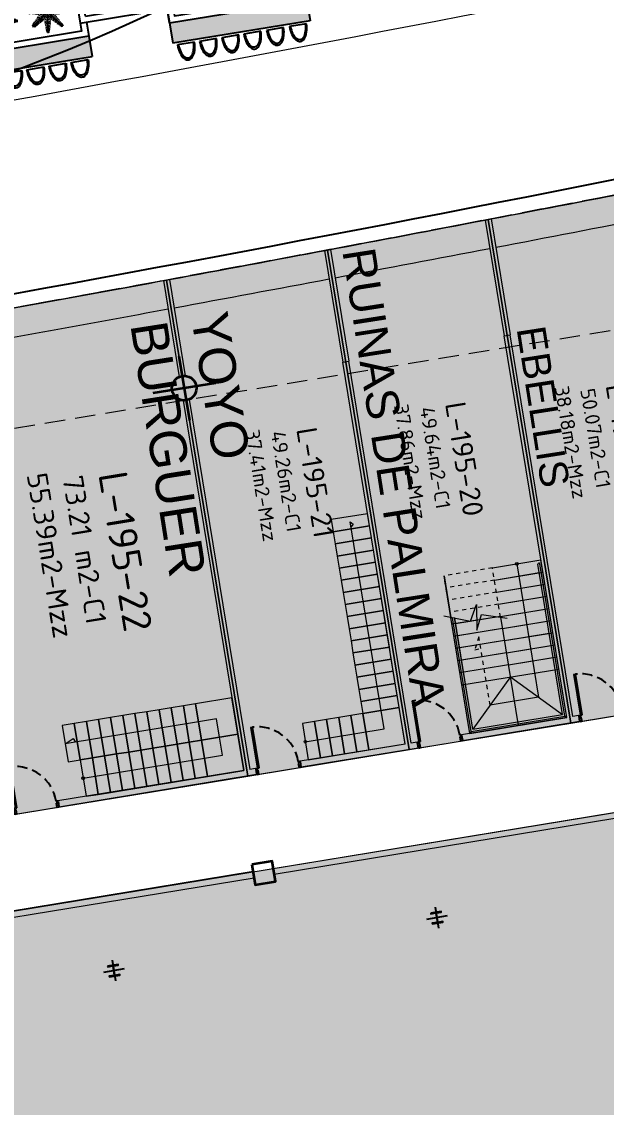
# Model space of a CAD drawing. Header units: metres. Extents: x 2 to 659295185, y -28 to 1124222152.
# Drawn here: x 655592.21 to 655606.5, y 1126398.99 to 1126425.51 of the extents above; entities that cross this region are included whole.
import ezdxf
from ezdxf.enums import TextEntityAlignment as Align

# ---------------------------------------------------------------- set-up
doc = ezdxf.new("R2010")
doc.units = ezdxf.units.M
doc.header["$MEASUREMENT"] = 0
for name, pattern in [('ACAD_ISO04W100', [30, 24, -3, 0, -3]), ('CCSM_C1_CUERPO CK$0$DASHED', [0.75, 0.5, -0.25]), ('CCSM_C1_CUERPO D.dwg 19-03-12$0$CONTINUA', [0]), ('CCSM_C1_CUERPO EL$0$CONTINUA', [0]), ('CCSM_C1_CUERPO EL$0$DASHED', [0.75, 0.5, -0.25]), ('CONTINUA', [0]), ('DASHDOT', [1, 0.5, -0.25, 0, -0.25]), ('HIDDEN', [0.375, 0.25, -0.125])]:
    doc.linetypes.add(name, pattern=pattern)
doc.layers.get('0').update_dxf_attribs({"linetype": 'CONTINUOUS'})
for name, color, linetype in [('+ARQ-ejes', 8, 'ACAD_ISO04W100'), ('+ARQ-estructura', 2, 'CONTINUOUS'), ('CCSM_C1_CUERPO CK$0$A-VISTA 4', 8, 'CONTINUOUS'), ('CCSM_C1_CUERPO D.dwg 19-03-12$0$1_jardinera', 86, 'CONTINUOUS'), ('CCSM_C1_CUERPO D.dwg 19-03-12$0$MESÓN', 6, 'CONTINUOUS'), ('CCSM_C1_CUERPO D.dwg 19-03-12$0$PARED BAJA', 2, 'CONTINUOUS'), ('CCSM_C1_CUERPO D.dwg 19-03-12$0$RELLENO', 8, 'CONTINUOUS'), ('CCSM_C1_CUERPO D.dwg 19-03-12$0$SILLAS', 8, 'CONTINUOUS'), ('CCSM_C1_CUERPO EL$0$A-AREAS COMERCIALES', 151, 'CONTINUOUS'), ('CCSM_C1_CUERPO EL$0$A-LOCAL ID', 7, 'CONTINUOUS'), ('CCSM_C1_CUERPO EL$0$A-PARED', 2, 'CCSM_C1_CUERPO EL$0$CONTINUA'), ('CCSM_C1_CUERPO EL$0$A-PROYECCIONES', 5, 'CCSM_C1_CUERPO EL$0$DASHED'), ('CCSM_C1_CUERPO EL$0$A-PUERTA', 5, 'CCSM_C1_CUERPO EL$0$CONTINUA'), ('CCSM_C1_CUERPO EL$0$A-VISTA 3', 5, 'CONTINUOUS'), ('CCSM_C1_CUERPO EL$0$ID_AREA EXACTA', 7, 'CONTINUOUS'), ('CCSM_C1_CUERPO EL$0$ID_Nº LOCAL', 7, 'CONTINUOUS'), ('CCSM_C1_CUERPO EL$0$ID_RUBRO', 7, 'CONTINUOUS'), ('MESAS DE FERIA', 7, 'CONTINUOUS'), ('Numero de manzana', 6, 'CONTINUOUS')]:
    doc.layers.add(name, color=color, linetype=linetype)
for name, color, linetype, lineweight in [('CCSM_XREF ESTRUCTURA15$0$E-CA-COLUMNA', 2, 'CONTINUOUS', 35), ('CCSM_XREF ESTRUCTURA15$0$E-CE-COLUMNA', 2, 'CONTINUOUS', 35), ('LOCALES ASIGNADOS', 41, 'DASHDOT', 0), ('LOCALES FERIA', 11, 'CONTINUOUS', 0), ('NOMBRES LOCATARIOS', 7, 'CONTINUA', 0), ('XREF ESCALERAS', 252, 'CONTINUOUS', 0)]:
    doc.layers.add(name, color=color, linetype=linetype, lineweight=lineweight)
doc.styles.add('CCSM_C1_CUERPO EL$0$ROMANS', font='romans__.ttf')
doc.styles.get("Standard").update_dxf_attribs({"font": 'tahoma.ttf'})

# ---------------------------------------------------------------- blocks, each defined once
blk = doc.blocks.new('CCSM_C1_CUERPO D.dwg 19-03-12$0$sillas')
at = {"layer": 'CCSM_C1_CUERPO D.dwg 19-03-12$0$SILLAS'}
blk.add_line((0.21, 0), (-0.21, 0), dxfattribs=at)
at = {"layer": 'CCSM_C1_CUERPO D.dwg 19-03-12$0$SILLAS', "extrusion": (0, 0, -1)}
for major_axis, ratio in [((0, 0.403), 0.521085), ((0, 0.353), 0.524072)]:
    blk.add_ellipse((0, 0), major_axis=major_axis, ratio=ratio, start_param=4.712389, end_param=7.853982, dxfattribs=at)
blk = doc.blocks.new('CCSM_C1_CUERPO D.dwg 19-03-12$0$PALMERA')
at = {"linetype": 'Continuous', "lineweight": 0}
for p, q in [((0, 0.436), (-0.038, 0.466)), ((0, 0.438), (-0.027, 0.495)), ((0, 0.438), (0, 0.506)), ((0, 0.438), (0.027, 0.495)), ((0, 0.436), (0.038, 0.466)), ((-0.275, 0.324), (-0.334, 0.346)), ((-0.275, 0.324), (-0.323, 0.372)), ((-0.273, 0.323), (-0.322, 0.317)), ((-0.259, 0.308), (-0.305, 0.296)), ((-0.275, 0.324), (-0.297, 0.383)), ((-0.241, 0.29), (-0.289, 0.274)), ((0, 0.049), (-0.275, 0.324)), ((-0.273, 0.323), (-0.268, 0.371)), ((-0.22, 0.27), (-0.272, 0.252)), ((-0.259, 0.308), (-0.246, 0.354)), ((-0.2, 0.25), (-0.253, 0.227)), ((-0.241, 0.29), (-0.225, 0.338)), ((-0.22, 0.27), (-0.203, 0.321)), ((-0.2, 0.25), (-0.177, 0.302)), ((-0.175, 0.224), (-0.153, 0.284)), ((-0.154, 0.203), (-0.13, 0.267)), ((-0.134, 0.183), (-0.108, 0.25)), ((0, 0.204), (-0.07, 0.235)), ((0, 0.239), (-0.066, 0.268)), ((0, 0.266), (-0.062, 0.295)), ((0, 0.297), (-0.058, 0.323)), ((0, 0.333), (-0.054, 0.354)), ((0, 0.361), (-0.049, 0.385)), ((0, 0.39), (-0.045, 0.412)), ((0, 0.415), (-0.042, 0.439)), ((0, 0.415), (0.042, 0.439)), ((0, 0.049), (0, 0.438)), ((0, 0.39), (0.045, 0.412)), ((0, 0.361), (0.049, 0.385)), ((0, 0.333), (0.054, 0.354)), ((0, 0.049), (0.275, 0.324)), ((0, 0.297), (0.058, 0.323)), ((0, 0.266), (0.062, 0.295)), ((0, 0.239), (0.066, 0.268)), ((0, 0.204), (0.07, 0.235)), ((0.134, 0.183), (0.108, 0.25)), ((0.154, 0.203), (0.13, 0.267)), ((0.175, 0.224), (0.153, 0.284)), ((0.2, 0.25), (0.177, 0.302)), ((0.2, 0.25), (0.253, 0.227)), ((0.22, 0.27), (0.203, 0.321)), ((0.22, 0.27), (0.272, 0.252)), ((0.241, 0.29), (0.225, 0.338)), ((0.241, 0.29), (0.289, 0.274)), ((0.259, 0.308), (0.246, 0.354)), ((0.259, 0.308), (0.305, 0.296)), ((0.273, 0.323), (0.268, 0.371)), ((0.273, 0.323), (0.322, 0.317)), ((0.275, 0.324), (0.297, 0.383)), ((0.275, 0.324), (0.323, 0.372)), ((0.275, 0.324), (0.334, 0.346)), ((-0.389, 0.049), (-0.457, 0.049)), ((-0.389, 0.049), (-0.446, 0.076)), ((-0.389, 0.049), (-0.446, 0.023)), ((-0.387, 0.049), (-0.417, 0.087)), ((-0.387, 0.049), (-0.417, 0.011)), ((-0.366, 0.049), (-0.39, 0.091)), ((-0.366, 0.049), (-0.39, 0.007)), ((0, 0.049), (-0.389, 0.049)), ((-0.341, 0.049), (-0.363, 0.095)), ((-0.341, 0.049), (-0.363, 0.004)), ((-0.312, 0.049), (-0.336, 0.098)), ((-0.312, 0.049), (-0.336, 0)), ((-0.283, 0.049), (-0.304, 0.103)), ((-0.283, 0.049), (-0.304, -0.004)), ((0, 0.049), (-0.275, -0.226)), ((-0.248, 0.049), (-0.274, 0.107)), ((-0.248, 0.049), (-0.274, -0.009)), ((-0.217, 0.049), (-0.246, 0.111)), ((-0.217, 0.049), (-0.246, -0.013)), ((-0.175, 0.224), (-0.235, 0.202)), ((-0.19, 0.049), (-0.219, 0.115)), ((-0.19, 0.049), (-0.219, -0.016)), ((-0.154, 0.203), (-0.218, 0.179)), ((-0.134, 0.183), (-0.201, 0.158)), ((-0.155, 0.049), (-0.185, 0.119)), ((-0.155, 0.049), (-0.185, -0.021)), ((-0.109, 0.159), (-0.181, 0.131)), ((-0.085, 0.135), (-0.148, 0.11)), ((-0.121, 0.049), (-0.148, 0.11)), ((-0.121, 0.049), (-0.148, -0.012)), ((-0.063, 0.112), (-0.112, 0.096)), ((-0.089, 0.049), (-0.112, 0.096)), ((-0.089, 0.049), (-0.112, 0.003)), ((-0.063, -0.014), (-0.112, 0.003)), ((-0.109, 0.159), (-0.081, 0.23)), ((-0.085, 0.135), (-0.061, 0.197)), ((-0.043, 0.092), (-0.079, 0.082)), ((-0.061, 0.049), (-0.079, 0.082)), ((-0.061, 0.049), (-0.079, 0.017)), ((-0.043, 0.006), (-0.079, 0.017)), ((-0.063, 0.112), (-0.047, 0.161)), ((0, 0.17), (-0.061, 0.197)), ((0, 0.138), (-0.047, 0.161)), ((-0.043, 0.092), (-0.033, 0.128)), ((-0.043, 0.006), (-0.033, -0.03)), ((0, 0.11), (-0.033, 0.128)), ((0, 0.17), (0.061, 0.197)), ((0, 0.138), (0.047, 0.161)), ((0, 0.11), (0.033, 0.128)), ((0, 0.049), (0, -0.34)), ((0, 0.049), (0.275, -0.226)), ((0, 0.049), (0.389, 0.049)), ((0.043, 0.092), (0.033, 0.128)), ((0.043, 0.006), (0.033, -0.03)), ((0.043, 0.092), (0.079, 0.082)), ((0.043, 0.006), (0.079, 0.017)), ((0.063, 0.112), (0.047, 0.161)), ((0.085, 0.135), (0.061, 0.197)), ((0.061, 0.049), (0.079, 0.082)), ((0.061, 0.049), (0.079, 0.017)), ((0.063, 0.112), (0.112, 0.096)), ((0.063, -0.014), (0.112, 0.003)), ((0.109, 0.159), (0.081, 0.23)), ((0.085, 0.135), (0.148, 0.11)), ((0.089, 0.049), (0.112, 0.096)), ((0.089, 0.049), (0.112, 0.003)), ((0.109, 0.159), (0.181, 0.131)), ((0.121, 0.049), (0.148, 0.11)), ((0.121, 0.049), (0.148, -0.012)), ((0.134, 0.183), (0.201, 0.158)), ((0.154, 0.203), (0.218, 0.179)), ((0.155, 0.049), (0.185, 0.119)), ((0.155, 0.049), (0.185, -0.021)), ((0.175, 0.224), (0.235, 0.202)), ((0.19, 0.049), (0.219, 0.115)), ((0.19, 0.049), (0.219, -0.016)), ((0.217, 0.049), (0.246, 0.111)), ((0.217, 0.049), (0.246, -0.013)), ((0.248, 0.049), (0.274, 0.107)), ((0.248, 0.049), (0.274, -0.009)), ((0.283, 0.049), (0.304, 0.103)), ((0.283, 0.049), (0.304, -0.004)), ((0.312, 0.049), (0.336, 0.098)), ((0.312, 0.049), (0.336, 0)), ((0.341, 0.049), (0.363, 0.095)), ((0.341, 0.049), (0.363, 0.004)), ((0.366, 0.049), (0.39, 0.091)), ((0.366, 0.049), (0.39, 0.007)), ((0.387, 0.049), (0.417, 0.087)), ((0.387, 0.049), (0.417, 0.011)), ((0.389, 0.049), (0.446, 0.076)), ((0.389, 0.049), (0.457, 0.049)), ((0.389, 0.049), (0.446, 0.023)), ((-0.275, -0.226), (-0.334, -0.247)), ((-0.275, -0.226), (-0.323, -0.274)), ((-0.273, -0.224), (-0.322, -0.219)), ((-0.259, -0.21), (-0.305, -0.197)), ((-0.275, -0.226), (-0.297, -0.285)), ((-0.241, -0.192), (-0.289, -0.176)), ((-0.273, -0.224), (-0.268, -0.273)), ((-0.22, -0.171), (-0.272, -0.154)), ((-0.259, -0.21), (-0.246, -0.256)), ((-0.2, -0.151), (-0.253, -0.128)), ((-0.241, -0.192), (-0.225, -0.24)), ((-0.175, -0.126), (-0.235, -0.104)), ((-0.22, -0.171), (-0.203, -0.223)), ((-0.154, -0.104), (-0.218, -0.081)), ((-0.134, -0.085), (-0.201, -0.059)), ((-0.2, -0.151), (-0.177, -0.204)), ((-0.109, -0.06), (-0.181, -0.032)), ((-0.175, -0.126), (-0.153, -0.186)), ((-0.154, -0.104), (-0.13, -0.168)), ((-0.085, -0.036), (-0.148, -0.012)), ((-0.134, -0.085), (-0.108, -0.152)), ((-0.109, -0.06), (-0.081, -0.132)), ((-0.085, -0.036), (-0.061, -0.099)), ((0, -0.106), (-0.07, -0.136)), ((0, -0.141), (-0.066, -0.17)), ((-0.063, -0.014), (-0.047, -0.063)), ((0, -0.168), (-0.062, -0.197)), ((0, -0.072), (-0.061, -0.099)), ((0, -0.198), (-0.058, -0.225)), ((0, -0.04), (-0.047, -0.063)), ((0, -0.012), (-0.033, -0.03)), ((0, -0.012), (0.033, -0.03)), ((0, -0.04), (0.047, -0.063)), ((0, -0.072), (0.061, -0.099)), ((0, -0.106), (0.07, -0.136)), ((0, -0.141), (0.066, -0.17)), ((0, -0.168), (0.062, -0.197)), ((0, -0.198), (0.058, -0.225)), ((0.063, -0.014), (0.047, -0.063)), ((0.085, -0.036), (0.061, -0.099)), ((0.109, -0.06), (0.081, -0.132)), ((0.085, -0.036), (0.148, -0.012)), ((0.134, -0.085), (0.108, -0.152)), ((0.109, -0.06), (0.181, -0.032)), ((0.154, -0.104), (0.13, -0.168)), ((0.134, -0.085), (0.201, -0.059)), ((0.175, -0.126), (0.153, -0.186)), ((0.154, -0.104), (0.218, -0.081)), ((0.175, -0.126), (0.235, -0.104)), ((0.2, -0.151), (0.177, -0.204)), ((0.2, -0.151), (0.253, -0.128)), ((0.22, -0.171), (0.203, -0.223)), ((0.22, -0.171), (0.272, -0.154)), ((0.241, -0.192), (0.225, -0.24)), ((0.241, -0.192), (0.289, -0.176)), ((0.259, -0.21), (0.246, -0.256)), ((0.259, -0.21), (0.305, -0.197)), ((0.273, -0.224), (0.268, -0.273)), ((0.273, -0.224), (0.322, -0.219)), ((0.275, -0.226), (0.323, -0.274)), ((0.275, -0.226), (0.334, -0.247)), ((0.275, -0.226), (0.297, -0.285)), ((0, -0.234), (-0.054, -0.255)), ((0, -0.263), (-0.049, -0.287)), ((0, -0.291), (-0.045, -0.314)), ((0, -0.317), (-0.042, -0.341)), ((0, -0.338), (-0.038, -0.368)), ((0, -0.34), (-0.027, -0.397)), ((0, -0.234), (0.054, -0.255)), ((0, -0.263), (0.049, -0.287)), ((0, -0.291), (0.045, -0.314)), ((0, -0.317), (0.042, -0.341)), ((0, -0.338), (0.038, -0.368)), ((0, -0.34), (0, -0.408)), ((0, -0.34), (0.027, -0.397))]:
    blk.add_line(p, q, dxfattribs=at)
at = {"linetype": 'CCSM_C1_CUERPO D.dwg 19-03-12$0$CONTINUA', "lineweight": 0}
for p, q in [((-0.275, 0.324), (-0.275, 0.324)), ((0, 0.438), (0, 0.438)), ((0.275, 0.324), (0.275, 0.324)), ((-0.389, 0.049), (-0.389, 0.049)), ((0.389, 0.049), (0.389, 0.049)), ((-0.275, -0.226), (-0.275, -0.226)), ((0.275, -0.226), (0.275, -0.226)), ((0, -0.34), (0, -0.34))]:
    blk.add_line(p, q, dxfattribs=at)
at = {"linetype": 'Continuous', "lineweight": 0}
blk.add_circle((0, 0.049), 0.0275, dxfattribs=at)
blk.add_circle((0, 0.049), 0.0275, dxfattribs=at)
blk.add_circle((0, 0.049), 0.0275, dxfattribs=at)
blk.add_circle((0, 0.049), 0.0275, dxfattribs=at)
blk.add_circle((0, 0.049), 0.0275, dxfattribs=at)
blk.add_circle((0, 0.049), 0.0275, dxfattribs=at)
blk.add_circle((0, 0.049), 0.0275, dxfattribs=at)
blk.add_circle((0, 0.049), 0.0275, dxfattribs=at)
blk = doc.blocks.new('CCSM_C1_CUERPO D.dwg 19-03-12$0$44556')
at = {"layer": 'CCSM_C1_CUERPO D.dwg 19-03-12$0$PARED BAJA'}
h = blk.add_hatch(dxfattribs=at)
h.set_pattern_fill('AR-SAND', color=42, scale=0.002, angle=170.6915)
h.set_pattern_definition([(127.5, (0, 0), (-0.09788265, -0.00320006), [0, -0.077216, 0, -0.08636, 0, -0.08255]), (97.5, (0, 0), (-0.14336502, 0.08990466), [0, -0.041656, 0, -0.069596, 0, -0.02667]), (57.5, (-3e-10, -0.06248), (-0.00028744, 0.15819847), [0, -0.0254, 0, -0.09144, 0, -0.11938]), (47.5, (-3e-10, -0.06248), (-0.04458586, 0.1527113), [0, -0.0127, 0, -0.059944, 0, -0.06858])])
h.paths.add_polyline_path([(44.061, -48.111), (44.061, -50.311), (41.161, -50.311), (41.161, -50.811), (44.561, -50.811), (44.561, -47.611), (41.161, -47.611), (41.161, -48.111)])
h.paths.add_polyline_path([(39.161, -48.111), (39.161, -47.611), (35.761, -47.611), (35.761, -50.811), (39.161, -50.811), (39.161, -50.311), (36.261, -50.311), (36.261, -48.111)])
for points in [[(39.161, -48.461), (39.161, -48.461), (39.161, -48.111), (36.261, -48.111), (36.261, -50.311), (39.161, -50.311), (39.161, -49.961)], [(41.161, -48.461), (41.161, -48.461), (41.161, -48.111), (44.061, -48.111), (44.061, -50.311), (41.161, -50.311), (41.161, -49.961)], [(39.011, -48.461), (39.011, -48.261), (36.411, -48.261), (36.411, -50.161), (39.011, -50.161), (39.011, -49.961)], [(41.311, -48.461), (41.311, -48.261), (43.911, -48.261), (43.911, -50.161), (41.311, -50.161), (41.311, -49.961)]]:
    blk.add_lwpolyline(points)
at = {"layer": 'CCSM_C1_CUERPO D.dwg 19-03-12$0$MESÓN', "color": 3}
for p, q in [((35.761, -50.811), (35.761, -47.611)), ((35.761, -47.611), (39.161, -47.611)), ((39.161, -48.111), (39.161, -47.611)), ((44.561, -47.611), (41.161, -47.611)), ((41.161, -48.111), (41.161, -47.611)), ((44.561, -50.811), (44.561, -47.611)), ((39.161, -50.311), (39.161, -50.811)), ((41.161, -50.311), (41.161, -50.811)), ((39.161, -50.811), (35.761, -50.811)), ((41.161, -50.811), (44.561, -50.811))]:
    blk.add_line(p, q, dxfattribs=at)
at = {"layer": 'CCSM_C1_CUERPO D.dwg 19-03-12$0$RELLENO', "color": 7}
for p, q in [((39.161, -48.111), (39.161, -48.461)), ((39.161, -49.961), (39.161, -50.311))]:
    blk.add_line(p, q, dxfattribs=at)
at = {"layer": 'CCSM_C1_CUERPO D.dwg 19-03-12$0$RELLENO', "color": 160}
for p, q in [((39.011, -49.961), (39.011, -48.461)), ((41.311, -48.461), (39.011, -48.461)), ((41.311, -49.961), (41.311, -48.461)), ((39.161, -48.611), (39.161, -49.811)), ((41.161, -48.611), (39.161, -48.611)), ((41.161, -48.611), (41.161, -49.811)), ((41.161, -49.811), (39.161, -49.811)), ((41.311, -49.961), (39.011, -49.961))]:
    blk.add_line(p, q, dxfattribs=at)
at = {"xscale": -1}
for p, rotation in [((36.071, -47.549), 0.006560175921928035), ((36.636, -47.549), 0.006560175921928035), ((37.201, -47.549), 0.006560175921928035), ((37.748, -47.549), 0.006560175921928035), ((38.296, -47.549), 0.006560175921928035), ((38.843, -47.549), 0.006560175921928035), ((35.686, -48.016), 90.00656015095574), ((35.686, -48.582), 90.00656015095574), ((35.686, -49.329), 90.00656015095574), ((35.686, -49.894), 90.00656015095574), ((35.686, -50.459), 90.00656015095574), ((41.478, -50.873), 180.0065601617041), ((42.025, -50.873), 180.0065601617041), ((42.573, -50.873), 180.0065601617041), ((43.12, -50.873), 180.0065601617041), ((43.685, -50.873), 180.0065601617041), ((44.25, -50.873), 180.0065601617041)]:
    blk.add_blockref('CCSM_C1_CUERPO D.dwg 19-03-12$0$sillas', p, dxfattribs=dict(at, rotation=rotation))
for p, rotation in [((41.478, -47.549), 359.993439846264), ((42.025, -47.549), 359.993439846264), ((42.573, -47.549), 359.993439846264), ((43.12, -47.549), 359.993439846264), ((43.685, -47.549), 359.993439846264), ((44.25, -47.549), 359.993439846264), ((44.635, -48.016), 269.9934398456682), ((44.635, -48.582), 269.9934398456682), ((44.635, -49.329), 269.9934398456682), ((44.635, -49.894), 269.9934398456682), ((44.635, -50.459), 269.9934398456682), ((36.071, -50.873), 179.9934398604819), ((36.636, -50.873), 179.9934398604819), ((37.201, -50.873), 179.9934398604819), ((37.748, -50.873), 179.9934398604819), ((38.296, -50.873), 179.9934398604819), ((38.843, -50.873), 179.9934398604819)]:
    blk.add_blockref('CCSM_C1_CUERPO D.dwg 19-03-12$0$sillas', p, dxfattribs=dict(rotation=rotation))
at = {"layer": 'CCSM_C1_CUERPO D.dwg 19-03-12$0$1_jardinera', "xscale": 1.149563022003319, "yscale": 1.149563022003319, "zscale": 1.149563022003319, "rotation": 262.319790938566}
for p in [(38.102, -48.805), (43.271, -48.829), (36.953, -48.839), (39.959, -49.081), (42.007, -48.863), (37.414, -49.579), (42.789, -49.603)]:
    blk.add_blockref('CCSM_C1_CUERPO D.dwg 19-03-12$0$PALMERA', p, dxfattribs=at)
blk = doc.blocks.new('CCSM_XREF ESTRUCTURA15$0$CCSM_COLUMNA REC')
at = {"layer": 'CCSM_XREF ESTRUCTURA15$0$E-CA-COLUMNA'}
blk.add_lwpolyline([(-0.25, -0.25), (0.25, -0.25), (0.25, 0.25), (-0.25, 0.25)], close=True, dxfattribs=at)
blk = doc.blocks.new('CCSM_C1_CUERPO EL$0$P-IZQ 110-15')
for p, q in [((0.045, 1.01), (0.085, 1.01)), ((0.045, 1.01), (0.045, 0)), ((0.085, 0), (0.085, 1.01)), ((0, -0.015), (0.015, -0.015)), ((0, -0.015), (0, -0.135)), ((0, -0.135), (0.015, -0.135)), ((0.015, 0), (0.035, 0)), ((0.015, -0.015), (0.015, 0)), ((0.015, -0.135), (0.015, -0.15)), ((0.015, -0.15), (0.05, -0.15)), ((0.035, 0), (0.035, -0.045)), ((0.035, -0.045), (0.05, -0.045)), ((0.045, 0), (0.085, 0)), ((0.05, -0.045), (0.05, -0.15)), ((1.065, -0.045), (1.05, -0.045)), ((1.05, -0.045), (1.05, -0.15)), ((1.085, -0.15), (1.05, -0.15)), ((1.065, 0), (1.065, -0.045)), ((1.085, 0), (1.065, 0)), ((1.085, -0.015), (1.085, 0)), ((1.1, -0.015), (1.085, -0.015)), ((1.1, -0.135), (1.085, -0.135)), ((1.085, -0.135), (1.085, -0.15)), ((1.1, -0.015), (1.1, -0.135))]:
    blk.add_line(p, q)
at = {"color": 8, "linetype": 'CCSM_C1_CUERPO EL$0$DASHED', "ltscale": 0.5}
blk.add_arc((0.045, 0), 1.011, 360, 87.732, dxfattribs=at)
blk = doc.blocks.new('CCSM_XREF ESTRUCTURA15$0$CCSM_COLUM REDONDA')
at = {"color": 5}
for p, q in [((0, 0.774), (0, -0.774)), ((-0.789, 0), (0.789, 0))]:
    blk.add_line(p, q, dxfattribs=at)
blk.add_circle((0, 0), 0.3)
blk = doc.blocks.new('STAIRS2')
for p, q in [((655560.082, 1126407.36), (655561.096, 1126407.526)), ((655561.096, 1126407.526), (655560.082, 1126407.36))]:
    blk.add_line(p, q)
at = {"layer": 'XREF ESCALERAS'}
for p, q in [((655557.248, 1126406.895), (655560.082, 1126407.36)), ((655560.106, 1126406.148), (655559.912, 1126407.332)), ((655557.294, 1126406.862), (655560.073, 1126407.318)), ((655557.294, 1126406.862), (655560.073, 1126407.318)), ((655557.351, 1126406.821), (655560.082, 1126407.268)), ((655557.351, 1126406.821), (655560.063, 1126407.265)), ((655558.432, 1126407.089), (655558.438, 1126407.05)), ((655558.432, 1126407.089), (655558.82, 1126404.721)), ((655558.735, 1126407.098), (655558.728, 1126407.138)), ((655558.922, 1126405.954), (655558.728, 1126407.138)), ((655559.031, 1126407.147), (655559.024, 1126407.186)), ((655559.218, 1126406.002), (655559.024, 1126407.186)), ((655559.218, 1126406.002), (655559.039, 1126407.097)), ((655559.327, 1126407.195), (655559.32, 1126407.235)), ((655559.514, 1126406.051), (655559.32, 1126407.235)), ((655559.514, 1126406.051), (655559.335, 1126407.146)), ((655559.623, 1126407.244), (655559.616, 1126407.283)), ((655559.81, 1126406.099), (655559.616, 1126407.283)), ((655559.81, 1126406.099), (655559.631, 1126407.194)), ((655560.106, 1126406.148), (655559.927, 1126407.243)), ((655557.248, 1126406.895), (655557.636, 1126404.527)), ((655557.248, 1126406.895), (655557.636, 1126404.527)), ((655557.294, 1126406.862), (655557.248, 1126406.895)), ((655557.294, 1126406.862), (655557.669, 1126404.573)), ((655557.294, 1126406.862), (655557.669, 1126404.573)), ((655557.351, 1126406.821), (655557.71, 1126404.63)), ((655558.626, 1126405.905), (655557.351, 1126406.821)), ((655557.351, 1126406.821), (655557.71, 1126404.63)), ((655558.131, 1126405.216), (655557.937, 1126406.4)), ((655560.994, 1126406.293), (655561.174, 1126405.198)), ((655560.994, 1126406.293), (655561.189, 1126405.109)), ((655561.291, 1126406.342), (655561.485, 1126405.157)), ((655561.291, 1126406.342), (655561.485, 1126405.157)), ((655560.087, 1126406.144), (655557.442, 1126405.711)), ((655559.514, 1126406.051), (655559.694, 1126404.955)), ((655559.514, 1126406.051), (655559.708, 1126404.866)), ((655559.81, 1126406.099), (655559.99, 1126405.004)), ((655559.81, 1126406.099), (655560.004, 1126404.915)), ((655560.106, 1126406.148), (655560.286, 1126405.052)), ((655560.106, 1126406.148), (655560.3, 1126404.963)), ((655560.402, 1126406.196), (655560.582, 1126405.101)), ((655560.402, 1126406.196), (655560.596, 1126405.012)), ((655560.698, 1126406.245), (655560.878, 1126405.149)), ((655560.698, 1126406.245), (655560.893, 1126405.06)), ((655558.626, 1126405.905), (655557.71, 1126404.63)), ((655561.388, 1126405.75), (655558.131, 1126405.216)), ((655558.922, 1126405.954), (655559.102, 1126404.858)), ((655558.922, 1126405.954), (655559.116, 1126404.769)), ((655559.218, 1126406.002), (655559.398, 1126404.907)), ((655559.218, 1126406.002), (655559.412, 1126404.818)), ((655557.71, 1126404.63), (655561.381, 1126405.232)), ((655557.71, 1126404.63), (655561.381, 1126405.232)), ((655557.636, 1126404.527), (655561.485, 1126405.157)), ((655557.636, 1126404.527), (655561.485, 1126405.157)), ((655557.669, 1126404.573), (655561.387, 1126405.182)), ((655557.669, 1126404.573), (655561.387, 1126405.182)), ((655559.998, 1126404.954), (655560.004, 1126404.915)), ((655560.294, 1126405.003), (655560.3, 1126404.963)), ((655560.59, 1126405.052), (655560.596, 1126405.012)), ((655560.886, 1126405.1), (655560.893, 1126405.06)), ((655561.182, 1126405.149), (655561.189, 1126405.109)), ((655558.814, 1126404.76), (655558.82, 1126404.721)), ((655559.11, 1126404.809), (655559.116, 1126404.769)), ((655559.406, 1126404.857), (655559.412, 1126404.818)), ((655559.702, 1126404.906), (655559.708, 1126404.866)), ((655557.669, 1126404.573), (655557.636, 1126404.527))]:
    blk.add_line(p, q, dxfattribs=at)
at = {"layer": 'XREF ESCALERAS', "linetype": 'HIDDEN', "ltscale": 0.02}
for p, q in [((655560.082, 1126407.36), (655561.096, 1126407.526)), ((655560.402, 1126406.196), (655560.208, 1126407.38)), ((655560.698, 1126406.245), (655560.504, 1126407.429)), ((655560.994, 1126406.293), (655560.8, 1126407.477)), ((655561.291, 1126406.342), (655561.096, 1126407.526))]:
    blk.add_line(p, q, dxfattribs=at)
at = {"layer": 'XREF ESCALERAS', "linetype": 'CCSM_C1_CUERPO CK$0$DASHED', "ltscale": 0.02}
for p, q in [((655557.937, 1126406.4), (655559.608, 1126406.674)), ((655559.608, 1126406.674), (655559.292, 1126406.773)), ((655559.292, 1126406.773), (655559.319, 1126406.627)), ((655560.087, 1126406.144), (655561.291, 1126406.342)), ((655560.087, 1126406.144), (655561.291, 1126406.342))]:
    blk.add_line(p, q, dxfattribs=at)
at = {"layer": 'XREF ESCALERAS'}
blk.add_lwpolyline([(655560.116, 1126407.531), (655559.986, 1126406.882), (655560.398, 1126406.729), (655559.773, 1126406.724), (655560.154, 1126406.613), (655560.064, 1126405.983)], dxfattribs=at)
blk.add_lwpolyline([(655560.116, 1126407.531), (655559.986, 1126406.882), (655560.398, 1126406.729), (655559.773, 1126406.724), (655560.154, 1126406.613), (655560.064, 1126405.983)], dxfattribs=at)
at = {"layer": 'XREF ESCALERAS', "linetype": 'CCSM_C1_CUERPO CK$0$DASHED', "ltscale": 0.02}
blk.add_lwpolyline([(655557.937, 1126406.4), (655559.608, 1126406.674), (655559.292, 1126406.773), (655559.319, 1126406.627)], dxfattribs=at)
at = {"layer": 'XREF ESCALERAS'}
blk.add_circle((655561.388, 1126405.75), 0.0332, dxfattribs=at)
blk.add_arc((655561.38, 1126405.206), 0.0253, 287.3371, 88.5915, dxfattribs=at)
blk.add_arc((655561.38, 1126405.206), 0.0253, 287.3371, 88.5915, dxfattribs=at)
blk = doc.blocks.new('CCSM_C1_CUERPO EL$0$IDENT LOCAL')
at = {"style": 'CCSM_C1_CUERPO EL$0$ROMANS'}
for tag, height, p in [('NºLOCAL', 0.7, (0.201, 1.671)), ('AREA-EXACTA', 0.5, (0, 0.85)), ('RUBRO', 0.35, (0, 0)), ('USO', 0.35, (0, -0.85))]:
    blk.add_attdef(tag, text='', height=height, dxfattribs=at).set_placement(p, align=Align.BOTTOM_CENTER)

msp = doc.modelspace()

# ---------------------------------------------------------------- hatches: boundary and pattern name
at = {"layer": 'LOCALES ASIGNADOS'}
h = msp.add_hatch(color=256, dxfattribs=at)
edge = h.paths.add_edge_path()
edge.add_arc((219491.1056, 1054914.3756), 441878.9229, 9.308049718, 9.309563548, ccw=False)
edge.add_line((655551.8097, 1126384.9626), (655564.5398, 1126387.0492))
edge.add_line((655564.5398, 1126387.0492), (655562.5867, 1126398.9652))
edge.add_line((655562.5867, 1126398.9652), (655552.3922, 1126397.2942))
edge.add_line((655552.3922, 1126397.2942), (655552.4569, 1126396.8995))
edge.add_line((655552.4569, 1126396.8995), (655549.9212, 1126396.4839))
h = msp.add_hatch(color=256, dxfattribs=at)
edge = h.paths.add_edge_path()
edge.add_arc((691312.3147, 1132240.3442), 36223.8148, 189.27992105, 189.33698147)
edge.add_line((655568.4218, 1126363.3652), (655625.1157, 1126372.655))
edge.add_line((655625.1157, 1126372.655), (655622.4869, 1126388.6938))
edge.add_line((655622.4869, 1126388.6938), (655613.0873, 1126387.1531))
edge.add_line((655613.0873, 1126387.1531), (655609.9546, 1126406.7292))
edge.add_line((655609.9546, 1126406.7292), (655562.5867, 1126398.9652))
at = {"layer": 'LOCALES FERIA'}
msp.add_hatch(color=11, dxfattribs=at).paths.add_polyline_path([(655608.0743, 1126418.2011), (655607.9987, 1126418.1984), (655607.959, 1126418.2046), (655607.8764, 1126418.237), (655607.8194, 1126418.2794), (655607.7637, 1126418.3512), (655607.7316, 1126418.438), (655607.7259, 1126418.5074), (655607.7421, 1126418.5948), (655607.7775, 1126418.6656), (655607.8544, 1126418.7434), (655607.9048, 1126418.7717), (655607.9375, 1126418.7839), (655607.9773, 1126418.7932), (655607.5445, 1126421.4335), (655603.6155, 1126420.6745), (655605.6312, 1126408.3766), (655609.5786, 1126409.0234)])
h = msp.add_hatch(color=11, dxfattribs=at)
edge = h.paths.add_edge_path()
edge.add_line((655605.6312, 1126408.3766), (655603.6155, 1126420.6747))
edge.add_arc((655361.0624, 1127687.944), 1290.2726, 280.6575851, 280.8352648, ccw=False)
edge.add_line((655599.6844, 1126419.9286), (655601.6839, 1126407.7295))
edge.add_line((655601.6839, 1126407.7295), (655605.6312, 1126408.3766))
h = msp.add_hatch(color=11, dxfattribs=at)
edge = h.paths.add_edge_path()
edge.add_line((655601.688, 1126407.7302), (655599.6844, 1126419.9286))
edge.add_arc((655370.9526, 1127637.1202), 1238.4966, 280.4576801, 280.6427712, ccw=False)
edge.add_line((655595.7511, 1126419.196), (655597.7407, 1126407.0832))
edge.add_line((655597.7407, 1126407.0832), (655601.688, 1126407.7302))
h = msp.add_hatch(color=11, dxfattribs=at)
edge = h.paths.add_edge_path()
edge.add_line((655597.7366, 1126407.0826), (655595.7511, 1126419.196))
edge.add_arc((655377.7276, 1127600.5384), 1201.2927, 280.1703887, 280.4566032, ccw=False)
edge.add_line((655589.8472, 1126418.1217), (655591.8156, 1126406.1121))
edge.add_line((655591.8156, 1126406.1121), (655597.7366, 1126407.0826))

# ---------------------------------------------------------------- linework, layer by layer
at = {"layer": '+ARQ-ejes', "linetype": 'ACAD_ISO04W100', "ltscale": 10}
for p, q in [((655602.6096, 1126403.6658), (655602.1039, 1126403.5829)), ((655602.3153, 1126403.8772), (655602.3982, 1126403.3715)), ((655594.4207, 1126402.5832), (655594.5036, 1126402.0775)), ((655594.7149, 1126402.3718), (655594.2093, 1126402.2889))]:
    msp.add_line(p, q, dxfattribs=at)
at = {"layer": '+ARQ-estructura', "color": 1, "linetype": 'Continuous', "ltscale": 5}
for points in [[(655602.2075, 1126403.7316), (655602.2094, 1126403.7198), (655602.3283, 1126403.7392, -0.4142136), (655602.3341, 1126403.7351), (655602.3706, 1126403.5121, -0.4142136), (655602.3665, 1126403.5064), (655602.2476, 1126403.4869), (655602.2495, 1126403.475), (655602.5061, 1126403.5171), (655602.5041, 1126403.5289), (655602.3852, 1126403.5094, -0.4142136), (655602.3795, 1126403.5136), (655602.3429, 1126403.7366, -0.4142136), (655602.3471, 1126403.7423), (655602.466, 1126403.7618), (655602.464, 1126403.7737)], [(655594.3128, 1126402.4376), (655594.3147, 1126402.4258), (655594.4337, 1126402.4452, -0.4142136), (655594.4394, 1126402.4411), (655594.476, 1126402.2181, -0.4142136), (655594.4718, 1126402.2124), (655594.3529, 1126402.1929), (655594.3549, 1126402.181), (655594.6114, 1126402.2231), (655594.6095, 1126402.2349), (655594.4906, 1126402.2154, -0.4142136), (655594.4848, 1126402.2196), (655594.4483, 1126402.4426, -0.4142136), (655594.4524, 1126402.4483), (655594.5713, 1126402.4678), (655594.5694, 1126402.4797)]]:
    msp.add_lwpolyline(points, format="xyb", close=True, dxfattribs=at)
at = {"layer": 'CCSM_C1_CUERPO CK$0$A-VISTA 4', "lineweight": 5}
for radius, start, end in [(1196.2927, 278.1177294, 282.1897732), (1201.9927, 280.840952, 281.0245444), (1201.9927, 280.6502226, 280.8337993), (1201.9927, 280.4595075, 280.6430705), (1201.9927, 280.1734622, 280.452356)]:
    msp.add_arc((655377.7276, 1127600.5384), radius, start, end, dxfattribs=at)
at = {"layer": 'CCSM_C1_CUERPO EL$0$A-AREAS COMERCIALES', "lineweight": 5}
for points in [[(655538.5815, 1126465.4833), (655549.4499, 1126399.168), (655625.7204, 1126411.6693), (655626.1491, 1126409.0542), (655612.2276, 1126406.7724), (655613.93, 1126396.3859), (655625.6975, 1126398.3146), (655626.2141, 1126395.1693), (655630.0694, 1126395.8012), (655629.5227, 1126399.1363), (655629.4985, 1126399.2843), (655632.4765, 1126399.772), (655630.7242, 1126410.4628), (655633.5963, 1126410.9336), (655633.2485, 1126413.0552), (655630.4258, 1126412.5926), (655628.9458, 1126421.6221), (655631.4622, 1126422.0345), (655631.3651, 1126422.6266), (655631.9572, 1126422.7237), (655631.6499, 1126424.5986), (655631.4088, 1126426.07)], [(655596.1838, 1126416.5561), (655597.7366, 1126407.0826)], [(655551.8097, 1126384.9626), (655563.6517, 1126386.9036), (655561.6985, 1126398.8196), (655610.0286, 1126406.7413), (655613.211, 1126387.3254), (655622.6106, 1126388.866), (655625.2633, 1126372.682), (655567.5336, 1126363.2197), (655565.5927, 1126375.0616), (655553.487, 1126373.0774), (655552.9688, 1126377.076), (655552.723, 1126378.9115), (655552.2692, 1126382.0232), (655551.8097, 1126384.9626)]]:
    msp.add_lwpolyline(points, dxfattribs=at)
for points in [[(655609.5786, 1126409.0236), (655607.5445, 1126421.4335, -0.0008328), (655603.6155, 1126420.6745), (655605.6312, 1126408.3766)], [(655605.6312, 1126408.3766), (655603.6155, 1126420.6747, -0.0008628), (655599.6844, 1126419.9287), (655601.6839, 1126407.7296)], [(655601.6839, 1126407.7296), (655599.6844, 1126419.9286, -0.0007702), (655595.7511, 1126419.196), (655597.7366, 1126407.0826)], [(655597.7366, 1126407.0826), (655595.7511, 1126419.196, -0.0012488), (655589.8472, 1126418.1217), (655591.8156, 1126406.1121)]]:
    msp.add_lwpolyline(points, format="xyb", close=True, dxfattribs=at)
at = {"layer": 'CCSM_C1_CUERPO EL$0$A-PARED', "color": 3, "lineweight": 5}
for points in [[(655603.5418, 1126420.6604), (655604.0044, 1126417.838)], [(655603.6892, 1126420.6887), (655604.1524, 1126417.8623)], [(655599.6106, 1126419.9148), (655600.0571, 1126417.191)], [(655599.7581, 1126419.9426), (655600.2051, 1126417.2153)], [(655595.6773, 1126419.1824), (655596.0628, 1126416.8307)], [(655595.8248, 1126419.2096), (655596.2108, 1126416.8549)]]:
    msp.add_lwpolyline(points, dxfattribs=at)
at = {"layer": 'CCSM_C1_CUERPO EL$0$A-PARED', "lineweight": 5}
for points in [[(655604.0044, 1126417.838), (655604.1524, 1126417.8623)], [(655605.5329, 1126408.5124), (655604.0044, 1126417.838)], [(655605.681, 1126408.5367), (655604.1524, 1126417.8623)], [(655600.0571, 1126417.191), (655600.2051, 1126417.2153)], [(655601.5856, 1126407.8654), (655600.0571, 1126417.191)], [(655601.7336, 1126407.8897), (655600.2051, 1126417.2153)], [(655596.1567, 1126416.2574), (655597.6383, 1126407.2185)], [(655596.3048, 1126416.2816), (655597.7864, 1126407.2427)], [(655605.5329, 1126408.5124), (655602.9622, 1126408.0911)], [(655605.8483, 1126408.4121), (655602.9865, 1126407.9431)], [(655605.8241, 1126408.5602), (655605.681, 1126408.5367)], [(655605.8241, 1126408.5602), (655605.681, 1126408.5367)], [(655605.8241, 1126408.5602), (655605.8483, 1126408.4121)], [(655601.5856, 1126407.8654), (655599.015, 1126407.4441)], [(655601.8767, 1126407.9132), (655601.7336, 1126407.8897)], [(655601.8767, 1126407.9132), (655601.7336, 1126407.8897)], [(655601.8767, 1126407.9132), (655601.901, 1126407.7651)], [(655602.9622, 1126408.0911), (655602.9865, 1126407.9431)], [(655601.901, 1126407.7651), (655599.0392, 1126407.2961)], [(655599.015, 1126407.4441), (655599.0392, 1126407.2961)], [(655597.6383, 1126407.2185), (655593.0989, 1126406.4744)], [(655597.9537, 1126407.1181), (655593.1232, 1126406.3264)], [(655597.9295, 1126407.2662), (655597.7864, 1126407.2427)], [(655597.9295, 1126407.2662), (655597.9537, 1126407.1181)], [(655593.1232, 1126406.3264), (655593.0989, 1126406.4744)]]:
    msp.add_lwpolyline(points, dxfattribs=at)
for points in [[(655598.3836, 1126404.6806), (655598.3593, 1126404.8286), (655609.7079, 1126406.6887), (655609.7322, 1126406.5407)], [(655586.5174, 1126402.8876), (655586.5416, 1126402.7396), (655597.8902, 1126404.5997), (655597.8659, 1126404.7477)]]:
    msp.add_lwpolyline(points, close=True, dxfattribs=at)
at = {"layer": 'CCSM_C1_CUERPO EL$0$A-PARED', "color": 3, "lineweight": 5}
for centre, radius, start, end in [((655379.6928, 1127600.9131), 1201.2927, 280.7392691, 280.7464256), ((655595.5996, 1126441.6557), 22.1078, 280.453, 280.84185), ((655377.7276, 1127600.5384), 1201.2927, 280.4530224, 280.4601781)]:
    msp.add_arc(centre, radius, start, end, dxfattribs=at)
at = {"layer": 'CCSM_C1_CUERPO EL$0$A-PROYECCIONES', "lineweight": 5}
msp.add_lwpolyline([(655421.1065, 1126403.1157, 0.0062103), (655452.1715, 1126404.6309, 0.0092237), (655503.3398, 1126408.847, 0.0058318), (655535.1153, 1126412.626), (655535.6132, 1126409.5887, 0.0194724), (655631.4645, 1126426.348, 0.0707147)], format="xyb", dxfattribs=at)
msp.add_lwpolyline([(655625.9113, 1126421.1247), (655619.9163, 1126420.1421), (655608.0743, 1126418.2011), (655596.2323, 1126416.2601), (655584.3904, 1126414.3191), (655560.9531, 1126410.4776)], dxfattribs=at)
at = {"layer": 'CCSM_C1_CUERPO EL$0$A-VISTA 3', "lineweight": 5}
for centre, radius, start, end in [((655377.7275, 1127600.5388), 1201.2931, 280.8418453, 281.0255445), ((655381.0828, 1127582.4881), 1182.9332, 280.4590952, 280.8394183), ((655377.7276, 1127600.5384), 1201.2927, 280.1739663, 280.4530224)]:
    msp.add_arc(centre, radius, start, end, dxfattribs=at)
at = {"layer": 'MESAS DE FERIA'}
msp.add_arc((655435.616, 1127281.3346), 876.538, 277.3238872, 283.2378814, dxfattribs=at)
at = {"layer": 'Numero de manzana', "lineweight": -2}
msp.add_circle((655575.4972, 1126468.5723), 47.2457, dxfattribs=at)
at = {"layer": 'XREF ESCALERAS', "color": 3}
for points in [[(655599.824, 1126413.0489), (655600.7121, 1126413.1945), (655600.6636, 1126413.4906), (655599.7754, 1126413.345)], [(655599.8725, 1126412.7529), (655600.7606, 1126412.8985), (655600.7121, 1126413.1945), (655599.824, 1126413.0489)], [(655599.921, 1126412.4569), (655600.8092, 1126412.6024), (655600.7606, 1126412.8985), (655599.8725, 1126412.7529)], [(655599.9695, 1126412.1608), (655600.8577, 1126412.3064), (655600.8092, 1126412.6024), (655599.921, 1126412.4569)], [(655600.0181, 1126411.8648), (655600.9062, 1126412.0103), (655600.8577, 1126412.3064), (655599.9695, 1126412.1608)], [(655600.0666, 1126411.5687), (655600.9547, 1126411.7143), (655600.9062, 1126412.0103), (655600.0181, 1126411.8648)], [(655600.1151, 1126411.2727), (655601.0033, 1126411.4182), (655600.9547, 1126411.7143), (655600.0666, 1126411.5687)], [(655600.1636, 1126410.9766), (655601.0518, 1126411.1222), (655601.0033, 1126411.4182), (655600.1151, 1126411.2727)], [(655600.2122, 1126410.6806), (655601.1003, 1126410.8261), (655601.0518, 1126411.1222), (655600.1636, 1126410.9766)], [(655600.2607, 1126410.3845), (655601.1488, 1126410.5301), (655601.1003, 1126410.8261), (655600.2122, 1126410.6806)], [(655600.3092, 1126410.0885), (655601.1974, 1126410.234), (655601.1488, 1126410.5301), (655600.2607, 1126410.3845)], [(655600.3578, 1126409.7924), (655601.2459, 1126409.938), (655601.1974, 1126410.234), (655600.3092, 1126410.0885)], [(655600.4063, 1126409.4964), (655601.2944, 1126409.6419), (655601.2459, 1126409.938), (655600.3578, 1126409.7924)], [(655600.4548, 1126409.2003), (655601.343, 1126409.3459), (655601.2944, 1126409.6419), (655600.4063, 1126409.4964)], [(655600.5033, 1126408.9043), (655601.3915, 1126409.0498), (655601.343, 1126409.3459), (655600.4548, 1126409.2003)], [(655597.4928, 1126408.1066), (655597.3472, 1126408.9948), (655596.459, 1126408.8492), (655596.6046, 1126407.961)], [(655600.5519, 1126408.6082), (655601.44, 1126408.7538), (655601.3915, 1126409.0498), (655600.5033, 1126408.9043)], [(655595.4204, 1126407.7669), (655595.2748, 1126408.6551), (655594.9788, 1126408.6066), (655595.1244, 1126407.7184)], [(655595.7165, 1126407.8155), (655595.5709, 1126408.7036), (655595.2748, 1126408.6551), (655595.4204, 1126407.7669)], [(655596.0125, 1126407.864), (655595.8669, 1126408.7521), (655595.5709, 1126408.7036), (655595.7165, 1126407.8155)], [(655596.3086, 1126407.9125), (655596.163, 1126408.8007), (655595.8669, 1126408.7521), (655596.0125, 1126407.864)], [(655596.6046, 1126407.961), (655596.459, 1126408.8492), (655596.163, 1126408.8007), (655596.3086, 1126407.9125)], [(655601.5856, 1126407.8656), (655601.44, 1126408.7538), (655600.5519, 1126408.6082), (655600.6974, 1126407.7201)], [(655593.9401, 1126407.5243), (655593.7946, 1126408.4125), (655593.4985, 1126408.3639), (655593.6441, 1126407.4758)], [(655594.2362, 1126407.5728), (655594.0906, 1126408.461), (655593.7946, 1126408.4125), (655593.9401, 1126407.5243)], [(655594.5323, 1126407.6214), (655594.3867, 1126408.5095), (655594.0906, 1126408.461), (655594.2362, 1126407.5728)], [(655594.8283, 1126407.6699), (655594.6827, 1126408.558), (655594.3867, 1126408.5095), (655594.5323, 1126407.6214)], [(655595.1244, 1126407.7184), (655594.9788, 1126408.6066), (655594.6827, 1126408.558), (655594.8283, 1126407.6699)], [(655599.5132, 1126407.526), (655599.3677, 1126408.4141), (655599.0716, 1126408.3656), (655599.2172, 1126407.4774)], [(655599.8093, 1126407.5745), (655599.6637, 1126408.4626), (655599.3677, 1126408.4141), (655599.5132, 1126407.526)], [(655600.1053, 1126407.623), (655599.9598, 1126408.5112), (655599.6637, 1126408.4626), (655599.8093, 1126407.5745)], [(655600.4014, 1126407.6715), (655600.2558, 1126408.5597), (655599.9598, 1126408.5112), (655600.1053, 1126407.623)], [(655600.6974, 1126407.7201), (655600.5519, 1126408.6082), (655600.2558, 1126408.5597), (655600.4014, 1126407.6715)], [(655593.6441, 1126407.4758), (655593.4985, 1126408.3639), (655593.2025, 1126408.3154), (655593.3481, 1126407.4273)], [(655596.1581, 1126406.9758), (655596.0125, 1126407.864), (655595.7165, 1126407.8155), (655595.8621, 1126406.9273)], [(655596.4542, 1126407.0244), (655596.3086, 1126407.9125), (655596.0125, 1126407.864), (655596.1581, 1126406.9758)], [(655596.7502, 1126407.0729), (655596.6046, 1126407.961), (655596.3086, 1126407.9125), (655596.4542, 1126407.0244)], [(655597.6384, 1126407.2185), (655597.4928, 1126408.1066), (655596.6046, 1126407.961), (655596.7502, 1126407.0729)], [(655594.6779, 1126406.7332), (655594.5323, 1126407.6214), (655594.2362, 1126407.5728), (655594.3818, 1126406.6847)], [(655594.9739, 1126406.7817), (655594.8283, 1126407.6699), (655594.5323, 1126407.6214), (655594.6779, 1126406.7332)], [(655595.27, 1126406.8303), (655595.1244, 1126407.7184), (655594.8283, 1126407.6699), (655594.9739, 1126406.7817)], [(655595.566, 1126406.8788), (655595.4204, 1126407.7669), (655595.1244, 1126407.7184), (655595.27, 1126406.8303)], [(655595.8621, 1126406.9273), (655595.7165, 1126407.8155), (655595.4204, 1126407.7669), (655595.566, 1126406.8788)], [(655594.0857, 1126406.6362), (655593.9402, 1126407.5243), (655593.6441, 1126407.4758), (655593.7897, 1126406.5876)], [(655594.3818, 1126406.6847), (655594.2362, 1126407.5728), (655593.9402, 1126407.5243), (655594.0857, 1126406.6362)]]:
    msp.add_lwpolyline(points, close=True, dxfattribs=at)
for points in [[(655599.1444, 1126407.9215), (655601.0687, 1126408.2369), (655600.2398, 1126413.2942), (655600.3145, 1126413.2336), (655600.2607, 1126413.1664)], [(655593.7169, 1126407.0317), (655596.6774, 1126407.517), (655597.1186, 1126407.5893), (655597.0458, 1126408.0333), (655596.973, 1126408.4774), (655596.5318, 1126408.4051), (655593.2753, 1126407.8713), (655593.4707, 1126407.9971), (655593.5297, 1126407.913)]]:
    msp.add_lwpolyline(points, dxfattribs=at)
for centre, radius in [((655599.1444, 1126407.9215), 0.0317), ((655593.7169, 1126407.0317), 0.0342)]:
    msp.add_circle(centre, radius, dxfattribs=at)

# ---------------------------------------------------------------- block references
at = {"lineweight": 5, "rotation": 189.3084512129477}
msp.add_blockref('CCSM_C1_CUERPO D.dwg 19-03-12$0$44556', (655642.2511, 1126384.3313), dxfattribs=at)
at = {"layer": 'CCSM_C1_CUERPO EL$0$A-LOCAL ID', "lineweight": 5}
ref = msp.add_blockref('CCSM_C1_CUERPO EL$0$IDENT LOCAL', (655605.354, 1126415.1886), dxfattribs=dict(at, xscale=0.7147087835595719, yscale=0.7147087835595719, zscale=0.7147087835595719, rotation=279.3084512828887))
ref.add_attrib('AREA-EXACTA', '50.07m2-C1', dxfattribs={"layer": 'CCSM_C1_CUERPO EL$0$ID_AREA EXACTA', "height": 0.35735, "rotation": 279.30845, "style": 'CCSM_C1_CUERPO EL$0$ROMANS'}).set_placement((655605.9535, 1126415.2869), align=Align.BOTTOM_CENTER)
ref.add_attrib('RUBRO', '38.18m2-Mzz', dxfattribs={"layer": 'CCSM_C1_CUERPO EL$0$ID_RUBRO', "height": 0.35, "rotation": 279.30845, "style": 'CCSM_C1_CUERPO EL$0$ROMANS'}).set_placement((655605.354, 1126415.1886), align=Align.BOTTOM_CENTER)
ref.add_attrib('NºLOCAL', 'L-195-19', dxfattribs={"layer": 'CCSM_C1_CUERPO EL$0$ID_Nº LOCAL', "height": 0.5003, "rotation": 279.30845, "style": 'CCSM_C1_CUERPO EL$0$ROMANS'}).set_placement((655606.5559, 1126415.2397), align=Align.BOTTOM_CENTER)
ref = msp.add_blockref('CCSM_C1_CUERPO EL$0$IDENT LOCAL', (655601.4354, 1126414.7106), dxfattribs=dict(at, xscale=0.7147087835595719, yscale=0.7147087835595719, zscale=0.7147087835595719, rotation=279.3084512828887))
ref.add_attrib('AREA-EXACTA', '49.64m2-C1', dxfattribs={"layer": 'CCSM_C1_CUERPO EL$0$ID_AREA EXACTA', "height": 0.35735, "rotation": 279.30845, "style": 'CCSM_C1_CUERPO EL$0$ROMANS'}).set_placement((655602.0349, 1126414.8089), align=Align.BOTTOM_CENTER)
ref.add_attrib('RUBRO', '37.86m2-Mzz', dxfattribs={"layer": 'CCSM_C1_CUERPO EL$0$ID_RUBRO', "height": 0.35, "rotation": 279.30845, "style": 'CCSM_C1_CUERPO EL$0$ROMANS'}).set_placement((655601.4354, 1126414.7106), align=Align.BOTTOM_CENTER)
ref.add_attrib('NºLOCAL', 'L-195-20', dxfattribs={"layer": 'CCSM_C1_CUERPO EL$0$ID_Nº LOCAL', "height": 0.5003, "rotation": 279.30845, "style": 'CCSM_C1_CUERPO EL$0$ROMANS'}).set_placement((655602.6373, 1126414.7617), align=Align.BOTTOM_CENTER)
ref = msp.add_blockref('CCSM_C1_CUERPO EL$0$IDENT LOCAL', (655597.7916, 1126414.1345), dxfattribs=dict(at, xscale=0.7147087835595719, yscale=0.7147087835595719, zscale=0.7147087835595719, rotation=279.3084512828887))
ref.add_attrib('AREA-EXACTA', '49.26m2-C1', dxfattribs={"layer": 'CCSM_C1_CUERPO EL$0$ID_AREA EXACTA', "height": 0.35735, "rotation": 279.30845, "style": 'CCSM_C1_CUERPO EL$0$ROMANS'}).set_placement((655598.3911, 1126414.2327), align=Align.BOTTOM_CENTER)
ref.add_attrib('RUBRO', '37.41m2-Mzz', dxfattribs={"layer": 'CCSM_C1_CUERPO EL$0$ID_RUBRO', "height": 0.35, "rotation": 279.30845, "style": 'CCSM_C1_CUERPO EL$0$ROMANS'}).set_placement((655597.7916, 1126414.1345), align=Align.BOTTOM_CENTER)
ref.add_attrib('NºLOCAL', 'L-195-21', dxfattribs={"layer": 'CCSM_C1_CUERPO EL$0$ID_Nº LOCAL', "height": 0.5003, "rotation": 279.30845, "style": 'CCSM_C1_CUERPO EL$0$ROMANS'}).set_placement((655598.9935, 1126414.1856), align=Align.BOTTOM_CENTER)
ref = msp.add_blockref('CCSM_C1_CUERPO EL$0$IDENT LOCAL', (655592.5142, 1126412.4062), dxfattribs=dict(at, rotation=279.3084512864317))
ref.add_attrib('AREA-EXACTA', '73.21 m2-C1', dxfattribs={"layer": 'CCSM_C1_CUERPO EL$0$ID_AREA EXACTA', "height": 0.5, "rotation": 279.30845, "style": 'CCSM_C1_CUERPO EL$0$ROMANS'}).set_placement((655593.353, 1126412.5437), align=Align.BOTTOM_CENTER)
ref.add_attrib('RUBRO', '55.39m2-Mzz', dxfattribs={"layer": 'CCSM_C1_CUERPO EL$0$ID_RUBRO', "height": 0.5, "rotation": 279.30845, "style": 'CCSM_C1_CUERPO EL$0$ROMANS'}).set_placement((655592.5142, 1126412.4062), align=Align.BOTTOM_CENTER)
ref.add_attrib('NºLOCAL', 'L-195-22', dxfattribs={"layer": 'CCSM_C1_CUERPO EL$0$ID_Nº LOCAL', "height": 0.7, "rotation": 279.30845, "style": 'CCSM_C1_CUERPO EL$0$ROMANS'}).set_placement((655594.1958, 1126412.4777), align=Align.BOTTOM_CENTER)
at = {"layer": 'CCSM_C1_CUERPO EL$0$A-PUERTA', "lineweight": 5, "rotation": 9.308451266684852}
for p in [(655605.8241, 1126408.5602), (655601.8767, 1126407.9132), (655597.9295, 1126407.2662), (655592.0134, 1126406.2965)]:
    msp.add_blockref('CCSM_C1_CUERPO EL$0$P-IZQ 110-15', p, dxfattribs=at)
at = {"layer": 'CCSM_XREF ESTRUCTURA15$0$E-CE-COLUMNA', "lineweight": 5, "rotation": 279.3084512601026}
for name, p in [('CCSM_XREF ESTRUCTURA15$0$CCSM_COLUM REDONDA', (655596.1838, 1126416.5561)), ('CCSM_XREF ESTRUCTURA15$0$CCSM_COLUMNA REC', (655598.1248, 1126404.7142))]:
    msp.add_blockref(name, p, dxfattribs=at)
at = {"layer": 'XREF ESCALERAS', "rotation": 90.00166593249764}
msp.add_blockref('STAIRS2', (1782029.1204, 470883.6282), dxfattribs=at)

# ---------------------------------------------------------------- texts
at = {"layer": 'NOMBRES LOCATARIOS', "attachment_point": 1, "rotation": 278.87912}
for s, width, insert, char_height in [('{\\fArial|b0|i0|c0|p34;\\C7;RUINAS DE PALMIRA}', 12.772286, (655600.8358, 1126420.0334, 315.4987), 0.8), ('{\\fArial|b0|i0|c0|p34;\\C7;YOYO BURGUER}', 5.923874, (655597.2368, 1126418.477, 315.4987), 0.9), ('{\\fArial|b0|i0|c0|p34;\\C7;EBELLIS}', 12.772286, (655604.9975, 1126418.1199, 315.4987), 0.7)]:
    msp.add_mtext_dynamic_manual_height_columns(s, width=width, gutter_width=25, heights=[0], dxfattribs=dict(at, insert=insert, char_height=char_height))

doc.saveas('drawing.dxf')
